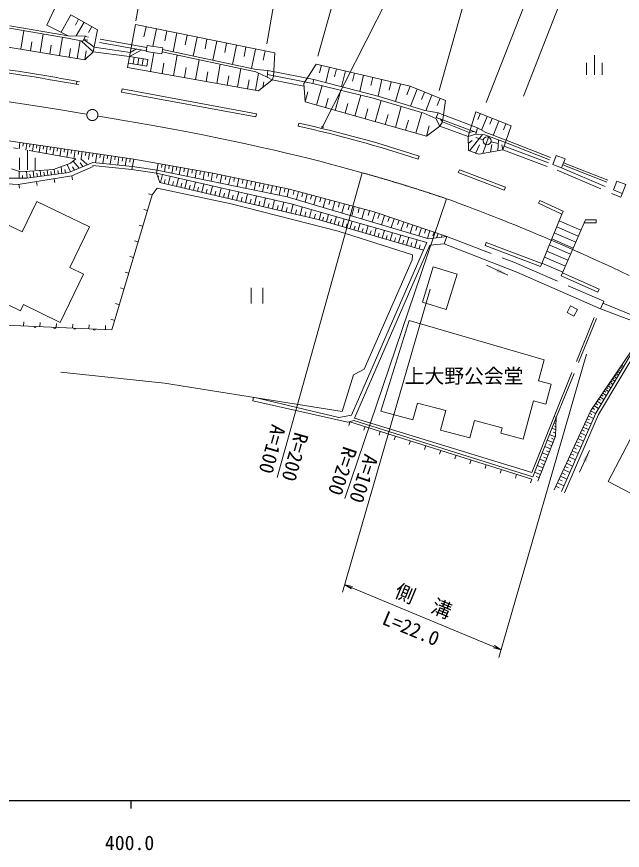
# Model space of a CAD drawing. Units: millimetres, scale not verified. Extents: x 40000 to 680000, y 20000 to 380000.
# Drawn here: x 453567 to 530148, y 198715 to 304092 of the extents above; entities that cross this region are included whole.
import ezdxf
from ezdxf.enums import TextEntityAlignment as Align

# ---------------------------------------------------------------- set-up
doc = ezdxf.new("R2010")
doc.units = ezdxf.units.MM
doc.header["$LTSCALE"] = 1000
doc.linetypes.add('CHAIN', pattern=[18.5, 12, -1.5, 3.5, -1.5])
doc.linetypes.add('DASHED', pattern=[7.5, 6, -1.5])
for name, color, linetype, lineweight in [('M-BGD', 7, 'Continuous', 13), ('M-BMK', 2, 'CHAIN', 13), ('M-STR-HTXT', 7, 'Continuous', 13), ('M-STR-STRC', 7, 'Continuous', 13), ('M-TTL-BAND', 7, 'Continuous', 25)]:
    doc.layers.add(name, color=color, linetype=linetype, lineweight=lineweight)
doc.styles.add('ＭＳ ゴシック', font='')
doc.styles.get('ＭＳ ゴシック').set_extended_font_data('MS Gothic')

# ---------------------------------------------------------------- blocks, each defined once
blk = doc.blocks.new('田')
at = {"color": 7, "linetype": 'Continuous', "lineweight": 13}
for p, q in [((-0.75, 2), (-0.75, 0)), ((0.75, 0), (0.75, 2))]:
    blk.add_line(p, q, dxfattribs=at)
blk = doc.blocks.new('荒地')
at = {"color": 7, "linetype": 'Continuous', "lineweight": 13}
for p, q in [((0, 0), (0, 2.5)), ((-1, 1.5), (-1, 0)), ((1, 1.5), (1, 0))]:
    blk.add_line(p, q, dxfattribs=at)
blk = doc.blocks.new('filled_arrow')
at = {"color": 0, "linetype": 'Continuous', "lineweight": -2}
blk.add_solid([(7.5, 1.25), (0, 0), (7.5, -1.25)], dxfattribs=at)
blk = doc.blocks.new('open_arrow')
at = {"color": 0, "linetype": 'Continuous', "lineweight": -2}
blk.add_lwpolyline([(7.5, 1.25), (0, 0), (7.5, -1.25)], dxfattribs=at)

msp = doc.modelspace()

# ---------------------------------------------------------------- linework, layer by layer
at = {"layer": 'M-BGD', "linetype": 'DASHED'}
for p, q in [((457364, 303039), (464382, 317997)), ((460061, 301678), (457364, 303039)), ((470013, 300181), (462252, 301571)), ((461767, 301014), (463259, 299660)), ((469954, 299785), (462061, 301199)), ((462061, 301199), (463365, 300227)), ((463259, 299660), (467846, 299060)), ((463365, 300227), (467936, 299560)), ((467846, 299060), (469389, 299886)), ((467936, 299560), (468710, 300008)), ((485314, 297305), (491129, 296147)), ((485242, 296428), (485871, 296102)), ((485273, 296803), (491031, 295657)), ((485871, 296102), (489892, 295298)), ((506863, 291922), (511836, 290047)), ((506562, 291240), (507052, 290261)), ((511692, 289460), (506613, 291354)), ((507420, 290791), (507127, 291162)), ((507052, 290261), (510641, 288957)), ((510799, 289454), (507420, 290791)), ((510641, 288957), (511635, 289225)), ((511386, 289574), (510799, 289454)), ((515197, 287725), (521356, 285427)), ((515361, 288191), (521497, 285787)), ((515460, 288474), (521606, 286067)), ((461038, 286123), (453154, 287512)), ((515032, 287253), (521897, 284691)), ((460362, 285560), (461038, 286123)), ((522724, 285629), (529349, 283034)), ((452929, 284846), (454055, 284471)), ((454055, 284471), (458222, 284771)), ((458222, 284771), (460362, 285560)), ((471315, 284692), (468202, 285169)), ((521897, 284691), (529942, 281260)), ((522473, 284989), (529020, 282197)), ((522615, 285350), (529239, 282755)), ((507968, 276313), (516436, 273045)), ((516436, 273045), (527797, 268111)), ((527696, 267883), (534190, 265215)), ((521519, 253541), (527099, 267271)), ((521797, 253430), (527373, 267150)), ((527373, 267150), (533918, 264671))]:
    msp.add_line(p, q, dxfattribs=at)
at = {"layer": 'M-BGD'}
for p, q in [((460411, 304332), (459176, 302125)), ((463780, 302447), (460411, 304332)), ((461394, 303782), (460992, 303027)), ((452672, 302645), (460010, 301382)), ((452723, 302941), (460061, 301678)), ((462083, 303397), (461111, 301659)), ((463065, 302847), (462664, 302092)), ((463259, 299660), (463780, 302447)), ((467593, 297659), (468576, 303103)), ((468576, 303103), (486220, 299504)), ((469924, 302828), (469664, 301554)), ((471240, 302559), (470790, 300352)), ((454092, 299981), (454483, 302334)), ((456528, 299577), (456916, 301915)), ((458968, 299171), (459354, 301495)), ((460010, 301382), (461946, 300976)), ((460061, 301678), (462287, 301638)), ((461946, 300976), (462287, 301638)), ((472536, 302295), (472281, 301042)), ((473830, 302031), (473346, 299657)), ((475105, 301771), (474854, 300539)), ((476378, 301511), (475889, 299117)), ((449795, 300695), (462176, 298638)), ((455310, 299779), (455496, 300896)), ((457748, 299374), (457934, 300494)), ((461201, 298800), (461576, 301054)), ((470056, 300462), (469937, 299671)), ((472033, 300166), (470056, 300462)), ((477632, 301255), (477385, 300045)), ((478884, 301000), (478391, 298585)), ((480117, 300748), (479875, 299558)), ((481349, 300497), (480852, 298062)), ((460190, 298968), (460377, 300090)), ((462176, 298638), (462362, 299760)), ((462176, 298638), (463259, 299660)), ((469937, 299671), (471915, 299375)), ((470505, 297144), (470925, 299523)), ((471915, 299375), (472033, 300166)), ((471955, 299646), (483788, 297132)), ((472000, 299943), (483851, 297425)), ((482562, 300250), (482323, 299079)), ((483773, 300003), (483273, 297548)), ((484967, 299759), (484732, 298609)), ((486220, 299504), (486039, 296516)), ((467695, 298225), (470023, 297850)), ((467846, 299060), (470158, 298688)), ((468289, 298130), (468424, 298967)), ((468867, 298036), (469002, 298874)), ((469445, 297943), (469580, 298781)), ((470158, 298688), (470023, 297850)), ((473393, 296634), (473854, 299242)), ((476184, 296141), (476628, 298653)), ((484155, 294732), (467593, 297659)), ((471951, 296889), (472186, 298218)), ((474791, 296387), (475017, 297667)), ((478883, 295663), (479311, 298083)), ((481493, 295202), (481904, 297532)), ((483851, 297425), (485314, 297305)), ((485314, 297305), (485242, 296428)), ((489869, 295634), (491453, 298100)), ((491453, 298100), (503322, 295293)), ((492101, 297947), (491876, 296997)), ((493115, 297707), (492653, 295752)), ((494000, 297498), (493766, 296506)), ((495129, 297231), (494657, 295233)), ((477536, 295902), (477754, 297135)), ((480190, 295432), (480400, 296620)), ((482756, 294979), (482958, 296122)), ((483767, 294800), (484149, 296957)), ((483788, 297132), (485242, 296428)), ((486039, 296516), (485871, 296102)), ((491129, 296147), (491031, 295657)), ((491129, 296147), (499384, 294007)), ((496275, 296960), (496036, 295950)), ((497422, 296689), (496938, 294641)), ((498586, 296413), (498343, 295384)), ((499752, 296138), (499256, 294040)), ((461189, 295934), (461116, 295540)), ((485871, 296102), (484155, 294732)), ((484688, 295158), (484812, 295859)), ((490029, 293308), (489869, 295634)), ((491031, 295657), (498623, 293806)), ((491491, 292897), (492188, 295375)), ((500935, 295858), (500687, 294810)), ((502120, 295578), (501460, 293365)), ((503322, 295293), (502900, 294200)), ((503322, 295293), (507774, 293509)), ((466912, 294953), (466839, 294560)), ((483802, 291432), (466839, 294560)), ((483874, 291826), (466912, 294953)), ((490029, 293308), (490395, 294610)), ((493839, 292237), (494558, 294797)), ((496346, 291533), (497090, 294180)), ((499384, 294007), (505159, 292222)), ((504223, 294932), (503378, 292773)), ((505142, 294564), (504763, 293619)), ((506082, 294187), (505285, 292200)), ((505368, 288997), (490029, 293308)), ((492600, 292586), (492944, 293810)), ((495092, 291885), (495440, 293125)), ((498623, 293806), (505039, 291902)), ((498884, 290820), (499639, 293505)), ((507107, 293776), (506738, 292856)), ((507774, 293509), (507420, 290791)), ((497614, 291176), (497967, 292431)), ((501453, 290098), (502197, 292745)), ((504053, 289367), (504786, 291977)), ((505039, 291902), (506562, 291240)), ((505159, 292222), (506863, 291922)), ((506562, 291240), (506863, 291922)), ((511623, 292045), (510641, 288957)), ((516094, 290281), (511623, 292045)), ((483874, 291826), (483802, 291432)), ((500167, 290459), (500524, 291729)), ((502752, 289733), (503113, 291018)), ((512169, 291830), (511885, 291109)), ((513037, 291487), (512354, 289755)), ((513678, 291234), (513393, 290514)), ((514546, 290892), (513836, 289093)), ((489241, 290640), (489155, 290249)), ((505368, 288997), (505733, 290299)), ((507052, 290261), (505368, 288997)), ((507420, 290791), (507052, 290261)), ((511836, 290047), (511635, 289225)), ((512885, 289455), (511836, 290047)), ((515032, 287253), (516094, 290281)), ((515434, 290541), (515141, 289798)), ((510641, 288957), (510701, 287173)), ((510829, 287125), (512478, 289188)), ((512568, 288534), (511607, 288809)), ((511635, 289225), (512778, 289175)), ((512521, 286811), (513250, 288995)), ((512778, 289175), (515361, 288191)), ((512885, 289455), (515460, 288474)), ((451995, 288488), (468364, 286085)), ((453988, 288195), (453869, 287386)), ((454412, 288133), (454354, 287738)), ((454836, 288071), (454713, 287237)), ((455263, 288008), (455204, 287609)), ((455690, 287946), (455564, 287087)), ((456121, 287882), (456061, 287479)), ((456552, 287819), (456422, 286936)), ((456986, 287755), (456926, 287348)), ((457420, 287692), (457286, 286784)), ((510671, 288065), (511158, 288455)), ((511569, 286811), (512090, 287913)), ((513495, 286970), (513634, 287953)), ((513535, 288279), (514507, 288043)), ((514424, 287141), (514480, 288527)), ((515032, 287253), (514927, 287913)), ((457858, 287627), (457797, 287216)), ((458296, 287563), (458158, 286630)), ((458737, 287498), (458675, 287083)), ((459178, 287434), (459037, 286475)), ((459623, 287368), (459561, 286949)), ((460068, 287303), (459923, 286319)), ((460516, 287237), (460453, 286814)), ((460964, 287171), (460816, 286162)), ((461416, 287105), (461353, 286677)), ((461868, 287039), (461741, 286175)), ((462324, 286972), (462260, 286540)), ((462780, 286905), (462651, 286033)), ((463239, 286838), (463175, 286401)), ((463699, 286770), (463532, 285637)), ((464161, 286702), (464096, 286262)), ((464625, 286634), (464464, 285544)), ((510701, 287173), (511984, 286692)), ((511984, 286692), (515032, 287253)), ((463183, 285672), (460179, 284396)), ((461465, 284942), (460700, 285841)), ((461919, 285151), (461578, 285612)), ((462501, 285391), (461679, 286113)), ((468202, 285169), (463183, 285672)), ((465091, 286566), (465026, 286121)), ((465558, 286497), (465404, 285450)), ((466029, 286428), (465963, 285979)), ((466500, 286359), (466351, 285354)), ((466974, 286289), (466907, 285836)), ((467448, 286220), (467307, 285259)), ((467926, 286149), (467859, 285691)), ((468364, 286085), (468133, 284775)), ((468364, 286085), (478388, 284321)), ((504479, 286459), (504353, 286079)), ((521794, 286544), (521356, 285427)), ((522911, 286106), (521794, 286544)), ((522473, 284989), (522911, 286106)), ((453889, 283683), (453889, 284526)), ((454904, 283690), (454792, 284524)), ((455743, 283802), (455638, 284585)), ((456631, 283921), (456534, 284650)), ((457518, 284040), (457428, 284714)), ((457961, 284099), (457903, 284536)), ((458404, 284158), (458318, 284806)), ((458847, 284218), (458788, 284654)), ((459289, 284277), (459176, 285123)), ((459731, 284336), (459673, 284772)), ((460354, 284470), (459955, 285410)), ((460531, 283964), (463253, 285147)), ((460859, 284685), (460616, 285130)), ((468133, 284775), (463143, 285274)), ((471245, 284297), (468133, 284775)), ((471245, 284297), (471464, 285540)), ((487774, 281317), (471315, 284692)), ((471947, 285455), (471871, 285024)), ((472402, 285375), (472248, 284500)), ((472868, 285292), (472789, 284849)), ((473335, 285210), (473176, 284310)), ((473814, 285126), (473733, 284669)), ((474294, 285041), (474131, 284114)), ((474787, 284955), (474704, 284484)), ((475280, 284868), (475112, 283913)), ((475787, 284779), (475701, 284294)), ((476294, 284689), (476121, 283706)), ((476815, 284598), (476727, 284099)), ((509548, 284749), (509406, 284375)), ((515362, 282543), (509548, 284749)), ((521356, 285427), (522473, 284989)), ((454848, 283683), (451759, 283683)), ((453774, 282894), (460531, 283964)), ((454314, 283683), (454314, 284034)), ((460179, 284396), (454848, 283683)), ((455299, 283743), (455240, 284182)), ((456187, 283862), (456129, 284300)), ((457075, 283980), (457016, 284418)), ((458308, 283612), (458387, 283118)), ((460531, 283964), (460610, 283470)), ((488257, 280454), (471245, 284297)), ((471245, 284297), (471654, 283140)), ((471450, 283719), (471509, 283972)), ((471758, 283116), (471996, 284131)), ((472216, 283008), (472335, 283516)), ((472738, 282886), (472977, 283906)), ((473789, 282640), (474029, 283668)), ((477336, 284506), (477158, 283493)), ((477871, 284412), (477781, 283898)), ((478327, 284331), (478146, 283304)), ((478388, 284321), (488074, 282293)), ((478958, 284202), (478849, 283685)), ((479501, 284088), (479285, 283058)), ((480042, 283974), (479935, 283460)), ((480584, 283861), (480369, 282835)), ((481123, 283748), (481016, 283237)), ((481662, 283636), (481448, 282614)), ((482199, 283523), (482092, 283014)), ((515220, 282169), (509406, 284375)), ((451615, 283005), (453774, 282894)), ((453862, 282908), (453940, 282414)), ((456085, 283260), (456163, 282766)), ((471654, 283140), (491704, 278449)), ((473263, 282763), (473383, 283275)), ((474318, 282516), (474439, 283032)), ((474848, 282392), (475091, 283428)), ((475381, 282267), (475503, 282787)), ((475916, 282142), (476160, 283187)), ((476453, 282016), (476576, 282540)), ((476992, 281890), (477239, 282943)), ((478077, 281636), (478325, 282698)), ((479170, 281379), (479421, 282450)), ((482735, 283411), (482523, 282394)), ((483270, 283299), (483164, 282792)), ((483805, 283187), (483593, 282174)), ((484337, 283076), (484231, 282570)), ((484870, 282964), (484659, 281956)), ((485400, 282853), (485295, 282350)), ((485930, 282742), (485720, 281738)), ((486458, 282632), (486353, 282131)), ((486986, 282521), (486777, 281522)), ((515362, 282543), (515220, 282169)), ((529458, 283314), (529020, 282197)), ((530575, 282876), (529458, 283314)), ((529942, 281260), (530575, 282876)), ((465619, 264524), (470712, 281566)), ((470712, 281566), (470232, 281710)), ((470712, 281566), (471353, 282408)), ((471353, 282408), (480696, 280444)), ((477534, 281763), (477658, 282292)), ((478623, 281508), (478748, 282041)), ((479721, 281250), (479847, 281788)), ((480272, 281121), (480525, 282201)), ((480828, 280991), (480955, 281533)), ((481384, 280861), (481639, 281949)), ((482504, 280598), (482761, 281696)), ((483633, 280334), (483892, 281440)), ((487512, 282411), (487408, 281912)), ((487962, 282317), (487753, 281320)), ((488074, 282293), (498774, 279403)), ((488662, 282135), (488527, 281635)), ((489204, 281988), (488930, 280975)), ((489757, 281839), (489619, 281326)), ((490312, 281689), (490031, 280650)), ((490878, 281536), (490736, 281010)), ((491446, 281382), (491158, 280317)), ((529020, 282197), (530138, 281759)), ((480696, 280444), (494210, 276995)), ((481943, 280730), (482071, 281276)), ((483068, 280466), (483197, 281017)), ((484201, 280201), (484332, 280756)), ((484771, 280067), (485032, 281182)), ((485344, 279933), (485475, 280493)), ((485918, 279798), (486181, 280923)), ((487074, 279528), (487340, 280661)), ((505682, 276024), (487774, 281317)), ((488240, 279254), (488508, 280397)), ((488257, 280454), (505418, 275561)), ((492026, 281226), (491880, 280686)), ((492607, 281069), (492312, 279976)), ((493200, 280908), (493051, 280355)), ((493795, 280748), (493492, 279627)), ((494402, 280584), (494249, 280016)), ((495011, 280419), (494700, 279270)), ((519697, 280869), (519531, 280505)), ((522519, 279142), (519531, 280505)), ((522685, 279505), (519697, 280869)), ((470119, 279583), (469640, 279726)), ((486496, 279663), (486628, 280227)), ((487657, 279391), (487790, 279960)), ((488827, 279117), (488962, 279691)), ((489415, 278979), (489666, 280052)), ((490007, 278840), (490142, 279419)), ((490599, 278702), (490837, 279718)), ((491804, 278419), (492080, 279366)), ((495633, 280251), (495475, 279669)), ((496256, 280083), (495937, 278904)), ((496892, 279911), (496731, 279314)), ((497530, 279739), (497203, 278530)), ((498181, 279563), (498015, 278951)), ((498908, 279357), (498501, 278146)), ((498774, 279403), (507968, 276313)), ((522685, 279505), (522519, 279142)), ((491196, 278562), (491333, 279145)), ((491704, 278449), (504992, 274583)), ((492232, 278295), (492370, 278769)), ((492725, 278152), (493001, 279101)), ((493220, 278008), (493358, 278484)), ((493715, 277863), (493993, 278818)), ((494213, 277719), (494353, 278197)), ((494712, 277574), (494991, 278534)), ((495713, 277282), (495994, 278248)), ((499448, 279176), (499250, 278586)), ((500085, 278962), (499692, 277794)), ((500701, 278755), (500510, 278187)), ((501315, 278548), (500938, 277426)), ((501910, 278349), (501726, 277802)), ((525486, 278419), (525313, 278019)), ((526829, 278419), (525486, 278419)), ((526829, 278419), (526829, 278019)), ((469526, 277600), (469047, 277743)), ((495212, 277428), (495352, 277910)), ((496217, 277136), (496357, 277620)), ((496720, 276989), (497003, 277961)), ((497226, 276842), (497368, 277329)), ((497733, 276695), (498017, 277671)), ((498750, 276399), (499036, 277381)), ((502503, 278149), (502142, 277076)), ((503077, 277957), (502900, 277430)), ((503649, 277764), (503301, 276732)), ((504202, 277578), (504032, 277072)), ((504754, 277393), (504420, 276399)), ((505288, 277213), (505125, 276726)), ((526829, 278019), (525313, 278019)), ((494210, 276995), (503634, 273987)), ((498241, 276547), (498384, 277037)), ((499262, 276250), (499405, 276742)), ((499774, 276101), (500061, 277089)), ((500288, 275951), (500432, 276447)), ((500803, 275802), (501092, 276795)), ((501320, 275651), (501465, 276149)), ((501837, 275501), (502128, 276499)), ((502877, 275198), (503169, 276203)), ((505821, 277034), (505499, 276078)), ((507968, 276313), (505682, 276024)), ((506337, 276861), (506179, 276392)), ((506850, 276688), (506669, 276149)), ((507348, 276521), (507272, 276295)), ((507604, 275371), (507968, 276313)), ((468934, 275617), (468455, 275760)), ((505418, 275561), (495894, 253707)), ((505806, 275200), (496300, 253331)), ((502357, 275350), (502503, 275850)), ((503400, 275046), (503546, 275550)), ((503923, 274894), (504217, 275904)), ((504448, 274741), (504596, 275248)), ((507604, 275371), (505806, 275200)), ((516827, 271802), (507604, 275371)), ((512935, 275536), (512794, 275162)), ((512794, 275162), (519812, 272515)), ((512935, 275536), (519953, 272889)), ((503634, 273987), (503594, 273346)), ((468341, 273634), (467862, 273777)), ((503594, 273346), (497498, 259551)), ((515677, 271420), (512953, 272678)), ((519953, 272889), (519812, 272515)), ((467749, 271651), (467270, 271794)), ((527373, 267150), (516827, 271802)), ((522582, 271717), (522418, 271352)), ((522418, 271352), (527070, 269267)), ((522582, 271717), (527234, 269632)), ((467156, 269668), (466677, 269811)), ((527234, 269632), (527070, 269267)), ((466563, 267685), (466084, 267828)), ((527373, 267150), (527797, 268111)), ((465971, 265702), (465492, 265845)), ((446170, 265366), (465619, 264524)), ((454441, 265008), (454463, 265507)), ((456509, 264918), (456530, 265418)), ((458577, 264829), (458598, 265328)), ((460644, 264739), (460666, 265239)), ((462712, 264650), (462734, 265149)), ((464780, 264560), (464801, 265060)), ((532945, 264314), (526148, 254330)), ((532945, 264314), (526789, 253989)), ((533303, 264135), (527146, 253805)), ((497498, 259551), (496175, 258830)), ((529523, 259287), (529834, 259076)), ((529656, 259484), (529844, 259356)), ((529789, 259679), (530068, 259489)), ((529915, 259864), (530092, 259744)), ((530040, 260048), (530297, 259873)), ((472275, 257787), (459163, 259150)), ((496175, 258830), (494732, 254178)), ((528827, 258266), (529191, 258018)), ((528953, 258450), (529129, 258330)), ((529078, 258634), (529420, 258401)), ((529196, 258807), (529362, 258695)), ((529313, 258980), (529635, 258761)), ((529424, 259143), (529580, 259037)), ((494732, 254178), (472275, 257787)), ((528126, 257236), (528339, 257091)), ((528276, 257457), (528690, 257176)), ((528419, 257666), (528619, 257530)), ((528560, 257874), (528948, 257610)), ((528694, 258070), (528882, 257942)), ((527483, 256291), (527724, 256126)), ((527653, 256541), (528121, 256222)), ((527814, 256778), (528041, 256624)), ((527974, 257013), (528414, 256714)), ((483504, 255982), (483429, 255519)), ((495448, 252820), (483429, 255519)), ((494290, 253426), (483504, 255982)), ((526754, 255221), (527028, 255035)), ((526947, 255504), (527478, 255143)), ((527130, 255772), (527387, 255598)), ((527311, 256039), (527810, 255700)), ((526148, 254330), (521536, 244304)), ((526789, 253989), (522458, 244084)), ((525979, 253962), (526311, 253809)), ((526118, 254265), (526756, 253914)), ((526355, 254634), (526646, 254436)), ((526560, 254936), (527125, 254551)), ((495894, 253707), (494290, 253426)), ((496223, 253041), (495448, 252820)), ((496213, 253044), (518812, 245923)), ((496300, 253331), (518712, 246484)), ((518712, 246484), (521519, 253541)), ((518812, 245923), (521797, 253430)), ((521519, 253541), (521797, 253430)), ((521779, 252947), (521705, 252976)), ((521797, 253430), (521709, 251085)), ((527146, 253805), (522825, 243924)), ((525501, 252923), (526186, 252608)), ((525661, 253272), (526000, 253116)), ((525821, 253620), (526493, 253311)), ((495699, 252891), (495549, 252414)), ((495699, 252891), (518700, 245644)), ((497616, 252287), (497466, 251810)), ((521739, 251882), (521257, 252071)), ((521767, 252636), (521520, 252733)), ((521753, 252257), (521582, 252324)), ((525174, 252213), (525872, 251892)), ((525338, 252568), (525683, 252409)), ((499533, 251683), (499383, 251206)), ((501450, 251079), (501299, 250602)), ((521709, 251085), (519483, 245391)), ((521671, 250988), (520938, 251275)), ((521542, 250659), (521176, 250802)), ((521722, 251430), (521410, 251552)), ((524671, 251120), (525031, 250955)), ((524841, 251489), (525553, 251161)), ((525008, 251851), (525360, 251689)), ((503366, 250475), (503216, 249999)), ((505283, 249871), (505133, 249395)), ((521076, 249466), (520336, 249755)), ((521388, 250263), (520652, 250550)), ((521232, 249865), (520863, 250009)), ((524155, 249999), (524896, 249658)), ((524329, 250375), (524695, 250207)), ((524501, 250751), (525228, 250417)), ((507200, 249268), (507050, 248791)), ((520763, 248665), (520018, 248956)), ((520920, 249065), (520548, 249211)), ((523623, 248841), (524004, 248666)), ((523803, 249232), (524558, 248885)), ((523979, 249616), (524353, 249444)), ((526007, 249260), (524750, 246536)), ((509117, 248664), (508966, 248187)), ((511033, 248060), (510883, 247583)), ((520448, 247858), (519698, 248152)), ((520605, 248262), (520232, 248408)), ((523077, 247654), (523861, 247293)), ((523260, 248052), (523649, 247874)), ((523443, 248450), (524213, 248096)), ((512950, 247456), (512800, 246979)), ((514867, 246852), (514717, 246375)), ((520131, 247047), (519376, 247342)), ((519972, 246640), (519593, 246788)), ((520289, 247453), (519913, 247600)), ((522703, 246842), (523503, 246474)), ((522890, 247248), (523286, 247066)), ((516784, 246248), (516633, 245771)), ((518700, 245644), (518550, 245167)), ((519812, 246232), (519052, 246529)), ((519652, 245821), (519271, 245970)), ((522129, 245592), (522540, 245403)), ((522322, 246014), (523138, 245639)), ((522513, 246428), (522917, 246242)), ((521737, 244741), (522157, 244547)), ((521934, 245170), (522766, 244787))]:
    msp.add_line(p, q, dxfattribs=at)
for points in [[(456126, 280723), (454275, 276894), (452283, 277856), (450263, 273677), (452413, 272638), (450480, 268638), (454044, 266915), (454421, 267695), (459079, 265443), (462034, 271557), (460291, 272400), (462764, 277515)], [(506242, 272479), (504865, 268003), (507885, 267074), (509263, 271550)], [(523152, 266708), (524012, 266239), (524467, 267074), (523607, 267543)], [(503210, 265686), (499631, 254218), (503669, 253123), (504241, 255259), (507834, 254296), (507174, 251830), (510867, 250840), (511459, 253050), (514946, 252116), (514768, 251454), (517615, 250692), (518912, 255533), (520456, 255120), (521131, 257638), (519564, 258058), (520279, 260725)], [(536195, 260285), (528372, 245326), (537327, 240643), (544622, 254590), (542893, 255495), (543421, 256505)]]:
    msp.add_lwpolyline(points, close=True, dxfattribs=at)
for centre, radius in [((492237, 290158), 100), ((513049, 288397), 500)]:
    msp.add_circle(centre, radius, dxfattribs=at)
for centre, radius, start, end in [((420209, 75614), 223698, 79.3824, 82.59618), ((420209, 75614), 224098, 79.3824, 82.59618), ((455929, 139387), 154478, 71.73146, 77.57929), ((455929, 139387), 154878, 71.73146, 77.57929), ((455894, 264945), 150, 177.5207, 357.5207), ((458392, 264837), 150, 177.5207, 357.5207), ((460890, 264729), 150, 177.5207, 357.5207), ((463387, 264620), 150, 177.5207, 357.5207)]:
    msp.add_arc(centre, radius, start, end, dxfattribs=at)
at = {"layer": 'M-BMK'}
for points in [[(448487, 293980), (456210, 292779), (459407, 292271), (461858, 291873), (462450, 291776)], [(463831, 291547), (463924, 291531), (467388, 290942), (470304, 290428), (472871, 289958), (475188, 289520), (477317, 289104), (479296, 288704), (481153, 288318), (482906, 287941), (484572, 287573), (486161, 287211), (487683, 286855), (489146, 286503), (490555, 286155), (491916, 285810), (493233, 285468), (494509, 285127), (495749, 284789), (496954, 284451), (497394, 284326)], [(507906, 281079), (508335, 280925), (508917, 280713), (509506, 280497), (510103, 280277), (510706, 280052), (511318, 279821), (511937, 279585), (512565, 279344), (513202, 279098), (513848, 278845), (514504, 278586), (515170, 278321), (515847, 278050), (516535, 277771), (517235, 277485), (517948, 277191), (518674, 276889), (519415, 276578), (520171, 276258), (520943, 275929), (521733, 275589), (522542, 275238), (523371, 274875), (524223, 274499), (525098, 274109), (526001, 273705), (526932, 273283), (527897, 272843), (528897, 272383), (529939, 271900), (531028, 271392)]]:
    msp.add_lwpolyline(points, dxfattribs=at)
msp.add_circle((463140, 291661), 700, dxfattribs=at)
msp.add_arc((443639, 91686), 200000, 71.25643, 74.40874, dxfattribs=at)
at = {"layer": 'M-STR-HTXT'}
for p, q in [((468637, 303568), (473994, 333873)), ((485199, 300640), (490556, 330946)), ((491653, 299084), (499854, 328268)), ((506991, 294774), (515193, 323957)), ((512934, 293255), (523990, 321483)), ((517648, 294061), (527804, 319990)), ((492282, 290247), (500586, 306656)), ((497232, 284371), (486514, 245834)), ((507906, 281079), (495053, 243200)), ((505834, 269643), (494780, 231327)), ((525603, 261423), (514549, 223107)), ((495059, 232294), (514828, 224074))]:
    msp.add_line(p, q, dxfattribs=at)
at = {"layer": 'M-STR-STRC'}
for p, q in [((522519, 279142), (519953, 272889)), ((522164, 278278), (524910, 277089)), ((521852, 277517), (524583, 276334)), ((525313, 278019), (522582, 271717)), ((521540, 276756), (524255, 275579)), ((520915, 275234), (523601, 274069)), ((521227, 275995), (523928, 274824)), ((520603, 274472), (523274, 273315)), ((519978, 272950), (522620, 271805)), ((520290, 273711), (522947, 272560))]:
    msp.add_line(p, q, dxfattribs=at)
at = {"layer": 'M-TTL-BAND'}
for p, q in [((40000, 205000), (579000, 205000)), ((468000, 205000), (468000, 204000))]:
    msp.add_line(p, q, dxfattribs=at)

# ---------------------------------------------------------------- block references
at = {"layer": 'M-BGD', "xscale": 1000, "yscale": 1000}
for name, p in [('荒地', (526619, 296741)), ('荒地', (454918, 284739)), ('田', (483947, 267834))]:
    msp.add_blockref(name, p, dxfattribs=at)
at = {"layer": 'M-BGD', "xscale": 200, "yscale": 200}
for p, rotation in [((515677, 271420), 155.2), ((526007, 249260), 245.2)]:
    msp.add_blockref('filled_arrow', p, dxfattribs=dict(at, rotation=rotation))
at = {"layer": 'M-STR-HTXT', "rotation": 63.2}
msp.add_blockref('open_arrow', (492282, 290247), dxfattribs=at)
at = {"layer": 'M-STR-HTXT', "xscale": 133, "yscale": 133}
for p, rotation in [((495059, 232294), 337.4), ((514828, 224074), 157.4)]:
    msp.add_blockref('open_arrow', p, dxfattribs=dict(at, rotation=rotation))

# ---------------------------------------------------------------- texts
at = {"layer": 'M-BGD', "style": 'ＭＳ ゴシック'}
msp.add_text('上大野公会堂', height=1833, dxfattribs=at).set_placement((510140, 257210), align=Align.BOTTOM_CENTER)
at = {"layer": 'M-STR-HTXT', "style": 'ＭＳ ゴシック'}
for s, rotation, p in [('A=100', 254.217, (483624, 246806)), ('R=200', 254.217, (486514, 245834)), ('R=200', 251.256, (492382, 244166)), ('A=100', 251.256, (495053, 243200))]:
    msp.add_text(s, height=1833, rotation=rotation, dxfattribs=at).set_placement(p, align=Align.BOTTOM_RIGHT)
for s, p in [('側\u3000溝', (504444, 228868)), ('L=22.0', (502878, 225414))]:
    msp.add_text(s, height=1833, rotation=337.421, dxfattribs=at).set_placement(p, align=Align.BOTTOM_CENTER)
at = {"layer": 'M-TTL-BAND', "style": 'ＭＳ ゴシック'}
msp.add_text('400.0', height=1833, dxfattribs=at).set_placement((467844, 198195), align=Align.BOTTOM_CENTER)

doc.saveas('drawing.dxf')
